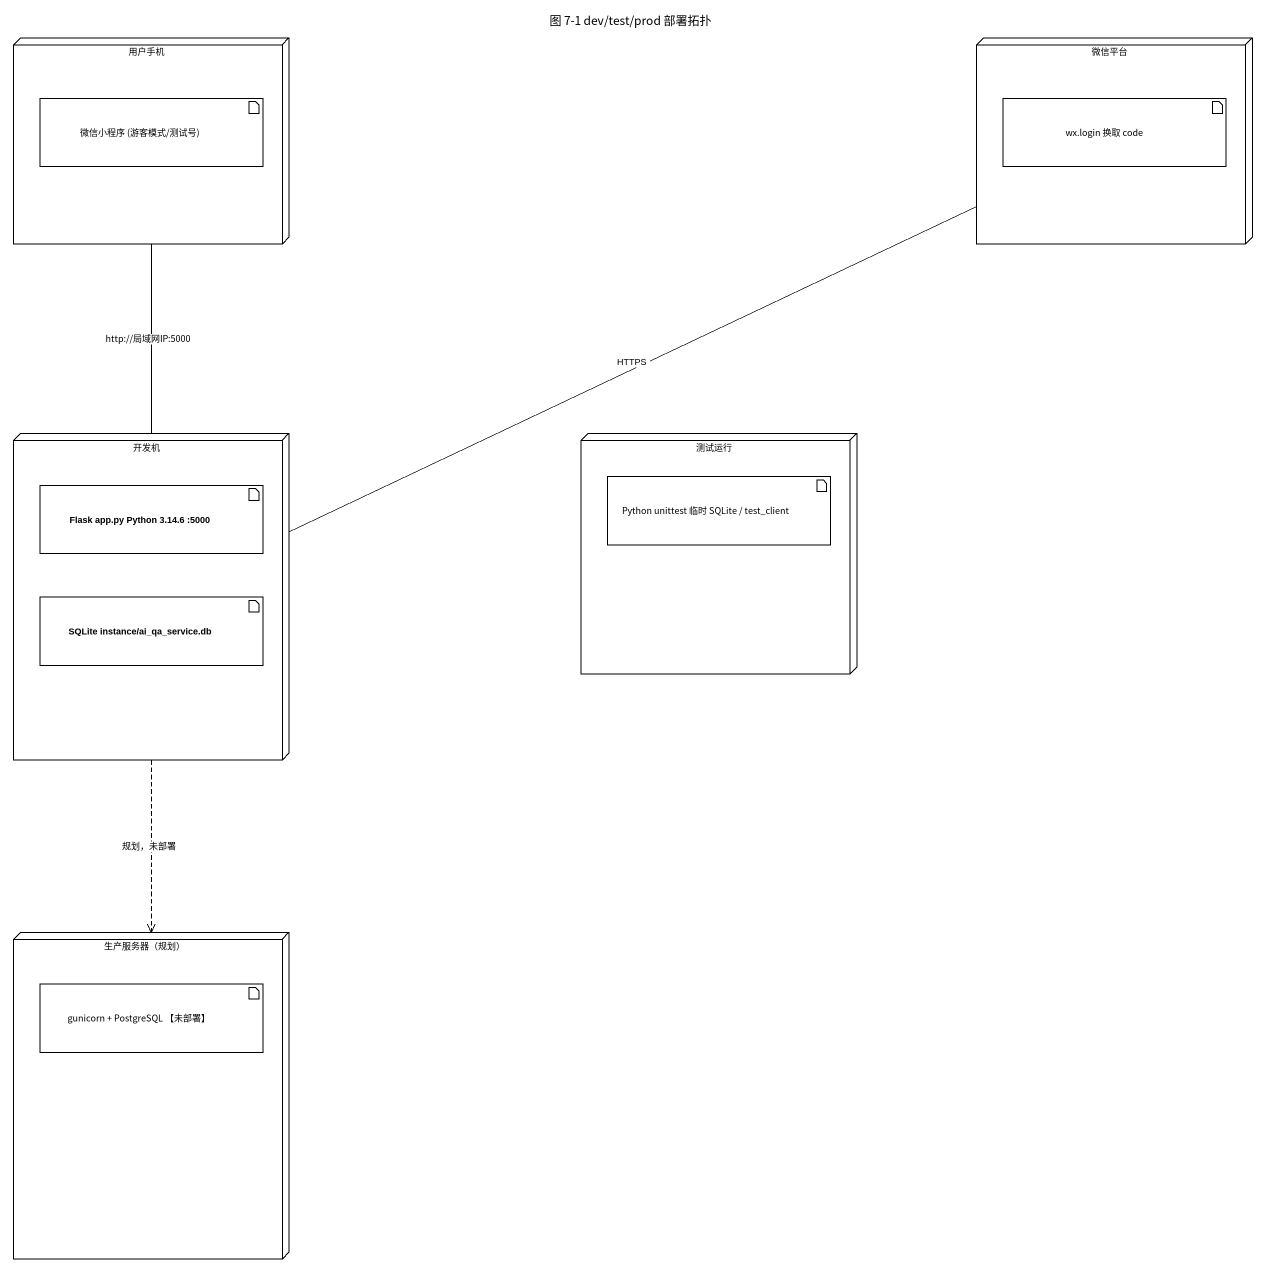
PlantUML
@startuml
title 图 7-1 dev/test/prod 部署拓扑
node 用户手机 {
  artifact "微信小程序 (游客模式/测试号)" as 微信小程序_游客模式_测试号
}
node 微信平台 {
  artifact "wx.login 换取 code" as wx_login_换取_code
}
node 开发机 {
  artifact "Flask app.py Python 3.14.6 :5000" as Flask_app_py_Python_3_14_6
  artifact "SQLite instance/ai_qa_service.db" as SQLite_instance_ai_qa
}
node 测试运行 {
  artifact "Python unittest 临时 SQLite / test_client" as Python_unittest_临时_SQLite
}
node "生产服务器（规划）" as 生产服务器_规划 {
  artifact "gunicorn + PostgreSQL 【未部署】" as gunicorn_PostgreSQL_未部署
}
用户手机 -- 开发机 : http://局域网IP:5000
开发机 -right- 微信平台 : HTTPS
开发机 ..> 生产服务器_规划 : 规划，未部署
@enduml
